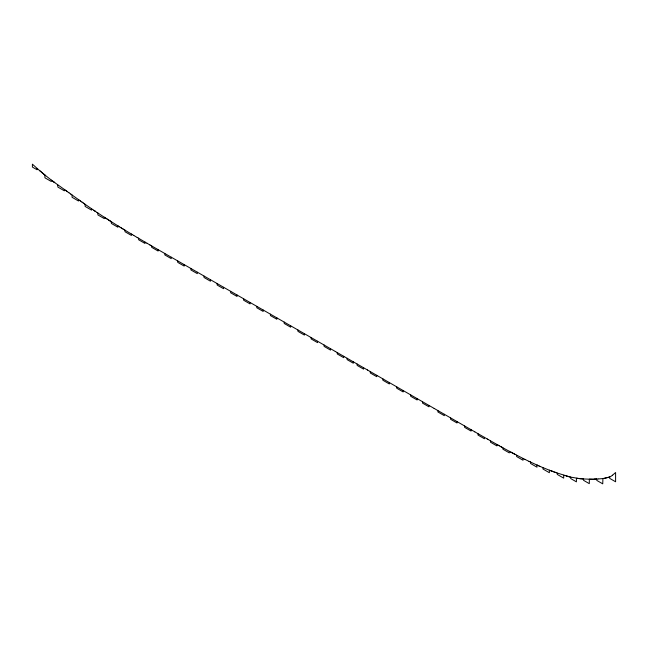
<?xml version="1.0" encoding="UTF-8"?>
<svg xmlns="http://www.w3.org/2000/svg" width="648" height="648" viewBox="0 0 648 648"><rect width="100%" height="100%" fill="white"/><g stroke="black" fill="none" stroke-linecap="round" stroke-linejoin="round"><path stroke-width="0.97" d="M612.506 475.227L615.6 472.522L615.6 481.78L609.647 478.346L609.647 476.96M604.39 478.378L609.525 477.009A47.936 27.678 60 0 1 608.934 477.236L602.948 478.572L604.171 478.41M596.557 479.05L598.606 478.921M599.003 478.896L602.915 478.58L602.737 483.845L596.784 480.411L596.784 479.034M596.427 479.058L595.982 479.083M595.164 479.131L596.03 479.083M595.431 479.115L590.992 479.245M595.083 479.131L594.443 479.164M594.192 479.172L593.673 479.188M592.458 479.22L590.401 479.245M590.871 479.245L583.475 478.953M590.077 479.245L589.502 479.237M589.356 479.237L589.283 483.643L583.565 480.338L583.565 478.961L582.463 478.872M582.682 478.888L582.09 478.84M582.212 478.848L581.272 478.767M581.572 478.791L580.454 478.694M580.754 478.718L580.082 478.653M580.381 478.686L579.782 478.629M579.928 478.645L579.263 478.572M579.636 478.613L576.955 478.305M579.191 478.564L569.738 476.936M569.284 476.815L568.175 476.523M567.575 476.353L566.984 476.191M566.903 476.167L566.239 475.972M565.267 475.681L564.619 475.486M563.752 475.219L563.687 478.135L557.256 474.425L557.256 473.048L556.259 472.7M557.207 473.032L570.702 477.171L570.702 478.548L576.42 481.853L576.42 478.232M556.413 472.748L554.996 472.254M555.368 472.384L554.696 472.149M554.826 472.19L553.505 471.72M553.805 471.825L553.06 471.558M553.36 471.663L552.242 471.258M552.542 471.371L551.869 471.12M552.096 471.201L551.424 470.958M551.723 471.072L550.679 470.683M551.351 470.934L549.779 470.343M549.666 470.302L542.789 467.564M540.035 466.39L542.943 467.629L542.943 468.998L549.374 472.716L549.374 470.189M540.132 466.43L538.772 465.839M539.071 465.969L537.654 465.345M537.953 465.475L537.265 465.175M537.508 465.28L530.137 461.894M536.99 465.053L536.99 467.184L530.566 463.474L530.566 462.097M530.388 462.008L529.019 461.352M529.092 461.392L524.848 459.327M525.05 459.424L523.365 458.598M523.139 458.484L515.128 454.378M523.463 458.646L523.066 458.444L523.033 460.242L516.61 456.532L516.61 455.155M514.65 454.135L515.249 454.442M513.143 453.333L513.937 453.754M513.759 453.665L514.334 453.965M514.204 453.9L514.731 454.175M511.952 452.709L512.422 452.952M512.349 452.92L512.868 453.195M512.746 453.122L513.313 453.43M510.762 452.069L511.304 452.361M511.159 452.288L511.677 452.563M511.555 452.498L512.123 452.798M510.932 452.166L502.022 447.323M500.961 446.723L499.244 445.767M500.831 446.658L501.852 447.225M501.625 447.096L502.151 447.387M497.98 445.063L498.579 445.395M498.45 445.33L499.397 445.856M497.259 444.658L488.13 439.482M497.113 444.577L497.842 444.982M487.337 439.028L474.636 431.746M487.264 438.988L488.3 439.587M335.494 351.564L151.349 245.762M474.757 431.811L434.144 408.418M367.448 369.968L434.338 408.532M335.291 351.451L367.57 370.04M150.701 245.389L151.494 245.851M150.749 245.414L149.704 244.814M149.907 244.928L147.031 243.251M147.128 243.308L138.397 238.181M137.206 237.484L138.494 238.237M137.279 237.524L133.626 235.37M133.78 235.459L131.819 234.293M132.038 234.422L124.497 229.886M123.954 229.554L124.675 229.991M123.582 229.327L124.1 229.643M122.909 228.922L123.703 229.4M122.318 228.558L122.982 228.963M121.646 228.145L122.513 228.679M120.925 227.707L121.719 228.193M120.382 227.367L120.974 227.731M119.337 226.727L120.228 227.278M118.544 226.241L119.41 226.776M118.665 226.314L111.399 221.778M111.002 221.527L111.464 223.503L117.896 227.221L117.896 225.844M111.116 221.6L110.209 221.025M109.812 220.774L110.33 221.106M109.018 220.263L109.958 220.863M108.621 220.012L109.139 220.344M108.694 220.061L107.357 219.202M106.904 218.919L107.43 219.251M106.24 218.481L106.831 218.87M105.843 218.23L106.385 218.579M105.349 217.914L105.867 218.246M104.919 217.631L105.446 217.971M104.522 217.38L105.049 217.72M104.652 217.461L97.824 212.981M97.111 212.504L97.905 213.03L97.913 214.934L104.344 218.643L104.344 217.266M97.232 212.584L95.126 211.175M95.297 211.289L94.73 210.908M94.325 210.632L94.851 210.989M93.928 210.365L94.406 210.689M94.106 210.487L92.688 209.531M92.737 209.563L84.402 203.804M91.603 208.794L91.562 210.138L85.131 206.42L85.131 204.306M84.005 203.521L84.58 203.926M83.211 202.962L84.135 203.61M83.308 203.035L82.021 202.119M57.599 184.672L57.923 187.11L64.355 190.82L64.355 189.451M82.199 202.241L80.263 200.872M78.845 199.876L80.433 201.002M78.918 199.924L71.944 194.927M65.521 190.285L54.432 182.404M65.351 190.164L66.266 190.82M66.145 190.731L66.938 191.306M66.865 191.249L67.53 191.735M54.732 182.623L54.132 182.193M67.611 191.792L68.923 192.739M70.81 194.108L72.098 195.04L72.082 197.3L78.513 201.01L78.513 199.641M68.72 192.594L70.907 194.173M54.359 182.355L53.387 181.651M54.059 182.137L52.869 181.262M53.241 181.537L52.051 180.654M52.796 181.213L51.678 180.379M51.978 180.598L44.161 174.425M44.858 175.001L43.716 174.053M44.015 174.304L43.343 173.745M43.643 173.996L42.971 173.437M43.189 173.624L42.598 173.121M42.825 173.308L41.853 172.498M42.525 173.065L41.334 172.06M41.707 172.368L40.589 171.428M40.808 171.615L40.144 171.048M40.516 171.364L39.398 170.408M39.698 170.659L37.56 168.828M37.608 168.869L32.4 164.155L32.4 167.071L37.041 169.752L37.041 168.383M509.336 451.316L509.336 452.895L502.905 449.185L502.905 447.809M496.903 444.455L496.903 445.905L490.471 442.195L490.471 440.818M484.412 437.36L484.412 438.761L477.989 435.043L477.989 433.674M471.072 429.689L471.072 431.074L464.64 427.364L464.64 425.987M457.01 421.597L457.01 422.982L450.579 419.264L450.579 417.895M444.325 414.291L444.325 415.668L437.894 411.958L437.894 410.581M428.944 405.421L428.944 406.806L422.512 403.096L422.512 401.72M417.118 398.609L417.118 399.986L410.694 396.276L410.694 394.899M403.161 390.558L403.161 391.943L396.738 388.225L396.738 386.856M389.31 382.571L389.31 383.956L382.879 380.238L382.879 378.869M376.723 375.314L376.723 376.691L370.291 372.981L370.291 371.604M363.577 367.74L363.577 369.125L357.145 365.407L357.145 364.038M353.314 361.827L353.314 363.212L347.117 359.632L347.117 358.255M343.683 356.279L343.683 357.672L337.252 353.954L337.252 352.577M330.545 348.713L330.545 350.106L324.113 346.388L324.113 345.019M317.552 341.245L317.552 342.63L311.121 338.92L311.121 337.543M304.406 333.688L304.406 335.081L297.975 331.371L297.975 329.994M290.652 325.79L290.652 327.191L284.221 323.474L284.221 322.105M276.85 317.876L276.85 319.27L270.419 315.56L270.419 314.183M263.193 310.044L263.193 311.445L256.762 307.735L256.762 306.358M250.055 302.511L250.055 303.912L243.624 300.202L243.624 298.825M237.063 295.067L237.063 296.468L230.631 292.75L230.631 291.373M223.56 287.323L223.56 288.716L217.129 285.007L217.129 283.63M210.462 279.806L210.462 281.2L204.039 277.482L204.039 276.113M197.324 272.257L197.324 273.65L190.893 269.941L190.893 268.564M184.178 264.7L184.178 266.085L177.746 262.375L177.746 260.998M171.234 257.248L171.234 258.625L164.803 254.915L164.803 253.538M158.096 249.658L158.096 251.035L151.664 247.317L151.664 245.948M145.047 242.093L145.047 243.47L138.615 239.752L138.615 238.318M131.447 234.074L131.447 235.451L125.015 231.733L125.015 230.202M51.362 180.144L51.362 181.521L44.931 177.811L44.931 175.065M612.49 475.211A39.601 22.866 60 0 1 609.549 477.05"/></g></svg>
